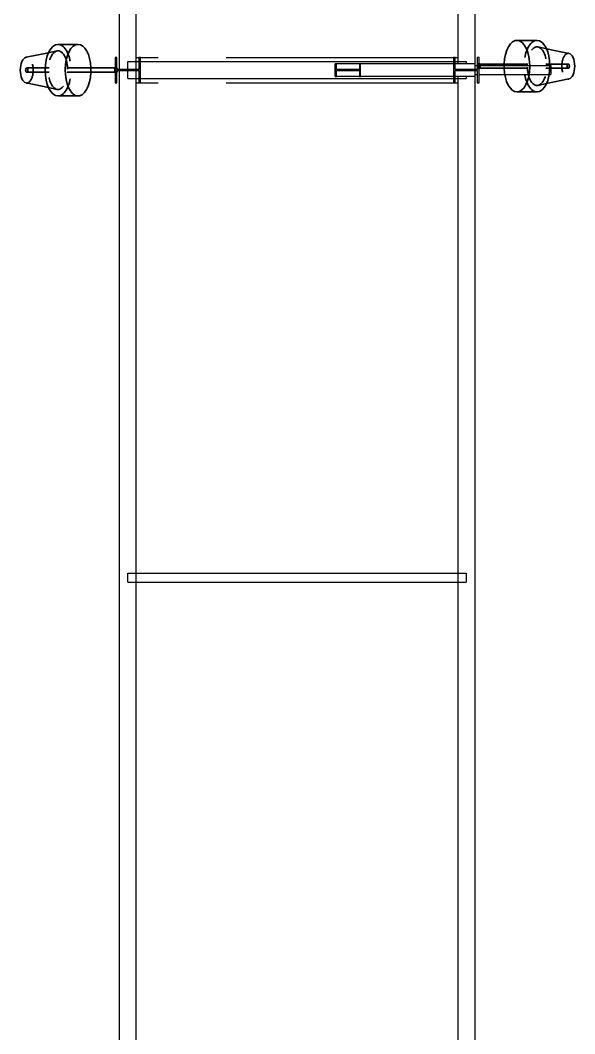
# Model space of a CAD drawing. Header units: inches. Extents: x 517790 to 538444, y 301815 to 302461.
# Drawn here: x 517884.94 to 517888.03, y 302337.69 to 302343.34 of the extents above; entities that cross this region are included whole.
import ezdxf

# ---------------------------------------------------------------- set-up
doc = ezdxf.new("R2010")
doc.units = ezdxf.units.IN
doc.header["$MEASUREMENT"] = 0
doc.linetypes.add('CABLE ROUTE FOR TOTAL PLANE-EMBED 1_DWG$0$HIDDEN2', pattern=[0.1875, 0.125, -0.0625])
doc.layers.add('CABLE ROUTE FOR TOTAL PLANE-EMBED 1_DWG$0$DwgTemplate', color=7, linetype='Continuous')

msp = doc.modelspace()

# ---------------------------------------------------------------- linework, layer by layer
at = {"layer": 'CABLE ROUTE FOR TOTAL PLANE-EMBED 1_DWG$0$DwgTemplate', "color": 253, "linetype": 'Continuous', "lineweight": 25}
for p, q in [((517885.4909, 302294.9102), (517885.4909, 302348.8016)), ((517885.5853, 302294.9056), (517885.5853, 302348.8016)), ((517887.3789, 302348.6944), (517887.3789, 302343.1012)), ((517887.4733, 302348.6944), (517887.4733, 302343.1012)), ((517885.4673, 302343.1366), (517885.4673, 302342.995)), ((517885.4767, 302343.1366), (517885.4673, 302343.1366)), ((517885.4767, 302343.0691), (517885.4767, 302343.1366)), ((517885.5381, 302343.113), (517887.3553, 302343.113)), ((517885.5381, 302343.0186), (517885.5381, 302343.113)), ((517885.5853, 302343.1366), (517885.5995, 302343.1366)), ((517885.6089, 302343.1366), (517885.5995, 302343.1366)), ((517885.5995, 302343.1366), (517885.5995, 302343.0691)), ((517885.6089, 302343.1366), (517885.708, 302343.1366)), ((517885.6089, 302342.995), (517885.6089, 302343.1366)), ((517886.0856, 302343.1366), (517887.3553, 302343.1366)), ((517887.3553, 302343.1366), (517887.3553, 302342.995)), ((517887.3647, 302343.1366), (517887.3553, 302343.1366)), ((517887.3647, 302343.1366), (517887.3789, 302343.1366)), ((517887.3647, 302343.0691), (517887.3647, 302343.1366)), ((517887.3647, 302343.113), (517887.4261, 302343.113)), ((517887.4261, 302343.113), (517887.4261, 302343.1012)), ((517887.4875, 302343.1366), (517887.4875, 302343.0691)), ((517887.4969, 302343.1366), (517887.4875, 302343.1366)), ((517887.4969, 302342.995), (517887.4969, 302343.1366)), ((517885.5995, 302343.0691), (517885.4767, 302343.0691)), ((517885.4767, 302342.995), (517885.4767, 302343.0625)), ((517885.4767, 302343.0625), (517885.5995, 302343.0625)), ((517885.5995, 302343.0625), (517885.5995, 302342.995)), ((517887.4733, 302343.1012), (517886.6945, 302343.1012)), ((517886.6945, 302343.0304), (517886.6945, 302343.1012)), ((517886.7011, 302343.1012), (517886.6945, 302343.1012)), ((517886.6945, 302343.1012), (517886.6945, 302343.0304)), ((517886.7011, 302343.0681), (517886.7011, 302343.1012)), ((517886.8295, 302343.0681), (517886.7011, 302343.0681)), ((517886.7011, 302343.0304), (517886.7011, 302343.0634)), ((517886.7011, 302343.0634), (517886.8295, 302343.0634)), ((517886.8295, 302343.1012), (517886.8295, 302343.0681)), ((517886.8361, 302343.1012), (517886.8295, 302343.1012)), ((517886.8295, 302343.0634), (517886.8295, 302343.0304)), ((517886.8361, 302343.0304), (517886.8361, 302343.1012)), ((517887.4875, 302343.0691), (517887.3647, 302343.0691)), ((517887.3647, 302342.995), (517887.3647, 302343.0625)), ((517887.3647, 302343.0625), (517887.4875, 302343.0625)), ((517887.4733, 302343.1012), (517887.4733, 302343.0304)), ((517887.4733, 302343.0908), (517887.4875, 302343.0908)), ((517887.4875, 302343.0625), (517887.4875, 302342.995)), ((517887.4969, 302343.0908), (517887.8981, 302343.0908)), ((517887.8981, 302343.0908), (517887.8981, 302343.0408)), ((517885.4673, 302342.995), (517885.4767, 302342.995)), ((517885.5381, 302343.0186), (517887.3553, 302343.0186)), ((517885.5853, 302342.995), (517885.5995, 302342.995)), ((517885.5995, 302342.995), (517885.6089, 302342.995)), ((517885.6089, 302342.995), (517885.708, 302342.995)), ((517886.0856, 302342.995), (517887.3553, 302342.995)), ((517887.4733, 302343.0304), (517886.6945, 302343.0304)), ((517886.6945, 302343.0304), (517886.7011, 302343.0304)), ((517886.8295, 302343.0304), (517886.8361, 302343.0304)), ((517887.3553, 302342.995), (517887.3647, 302342.995)), ((517887.3647, 302343.0186), (517887.4261, 302343.0186)), ((517887.3647, 302342.995), (517887.3789, 302342.995)), ((517887.3789, 302343.0304), (517887.3789, 302337.4372)), ((517887.4261, 302343.0304), (517887.4261, 302343.0186)), ((517887.4733, 302343.0408), (517887.4875, 302343.0408)), ((517887.4733, 302343.0304), (517887.4733, 302337.4372)), ((517887.4875, 302342.995), (517887.4969, 302342.995)), ((517887.4969, 302343.0408), (517887.8981, 302343.0408)), ((517885.5381, 302340.2088), (517885.5381, 302340.2588)), ((517885.5381, 302340.2588), (517887.4261, 302340.2588)), ((517887.4261, 302340.2588), (517887.4261, 302340.2088)), ((517885.5381, 302340.2088), (517887.4261, 302340.2088))]:
    msp.add_line(p, q, dxfattribs=at)
at = {"layer": 'CABLE ROUTE FOR TOTAL PLANE-EMBED 1_DWG$0$DwgTemplate', "color": 253, "linetype": 'Continuous', "lineweight": 35}
for p, q in [((517887.8204, 302343.2315), (517887.7083, 302343.2315)), ((517884.9701, 302343.137), (517885.0954, 302343.1629)), ((517885.1483, 302343.2093), (517885.2604, 302343.2093)), ((517887.9986, 302343.1592), (517887.8733, 302343.1851)), ((517885.2604, 302343.0774), (517885.4673, 302343.0774)), ((517885.2604, 302343.0534), (517885.4673, 302343.0534)), ((517887.7083, 302343.0996), (517887.4965, 302343.0996)), ((517887.7083, 302343.0756), (517887.4965, 302343.0756)), ((517884.9701, 302342.9939), (517885.0954, 302342.9679)), ((517887.9986, 302343.0161), (517887.8733, 302342.9901)), ((517887.8204, 302342.9437), (517887.7083, 302342.9437)), ((517885.1483, 302342.9216), (517885.2604, 302342.9216))]:
    msp.add_line(p, q, dxfattribs=at)
at = {"layer": 'CABLE ROUTE FOR TOTAL PLANE-EMBED 1_DWG$0$DwgTemplate', "color": 253, "linetype": 'CABLE ROUTE FOR TOTAL PLANE-EMBED 1_DWG$0$HIDDEN2', "lineweight": 35}
for p, q in [((517885.0954, 302343.1629), (517885.1427, 302343.1728)), ((517887.8733, 302343.1851), (517887.826, 302343.1949)), ((517884.9739, 302343.0774), (517885.2604, 302343.0774)), ((517884.9739, 302343.0534), (517885.2604, 302343.0534)), ((517885.4673, 302343.0774), (517885.4722, 302343.0774)), ((517885.4673, 302343.0534), (517885.4722, 302343.0534)), ((517887.9948, 302343.0996), (517887.7083, 302343.0996)), ((517887.9948, 302343.0756), (517887.7083, 302343.0756)), ((517887.8733, 302342.9901), (517887.826, 302342.9803)), ((517885.0954, 302342.9679), (517885.1427, 302342.9581))]:
    msp.add_line(p, q, dxfattribs=at)
at = {"layer": 'CABLE ROUTE FOR TOTAL PLANE-EMBED 1_DWG$0$DwgTemplate', "color": 253, "linetype": 'Continuous', "lineweight": 35}
for centre, major_axis, start_param, end_param in [((517887.7083, 302343.0876), (0, 0.1439), 3.141593, 7.770552), ((517887.8204, 302343.0876), (0, 0.1439), 3.141593, 6.283185), ((517885.1483, 302343.0654), (0, -0.1439), 3.141593, 6.283185), ((517885.2604, 302343.0654), (0, -0.1439), 3.141593, 7.770552), ((517885.2604, 302343.0654), (0, 0.1439), 4.795819, 6.283185), ((517887.9948, 302343.0876), (0, 0.0719), 3.244874, 6.179904), ((517884.9739, 302343.0654), (0, -0.0719), 3.244874, 6.179904), ((517885.4722, 302343.0654), (0, 0.015), 0.715341, 2.426252), ((517885.4722, 302343.0654), (0, 0.015), 0.715341, 2.426252), ((517885.4722, 302343.0654), (0, 0.012), 0.961138, 2.180455), ((517885.4722, 302343.0654), (0, 0.015), 4.95857, 5.634715), ((517885.4722, 302343.0654), (0, 0.015), 4.95857, 5.634715), ((517885.4722, 302343.0654), (0, -0.012), 1.880344, 2.286), ((517885.4722, 302343.0654), (0, -0.015), 0.64847, 1.372252), ((517885.4722, 302343.0654), (0, -0.012), 0.855593, 1.321674), ((517885.4722, 302343.0654), (0, -0.015), 0.64847, 1.372252), ((517887.7083, 302343.0876), (0, -0.1439), 4.795819, 6.283185)]:
    msp.add_ellipse(centre, major_axis=major_axis, ratio=0.5, start_param=start_param, end_param=end_param, dxfattribs=at)
at = {"layer": 'CABLE ROUTE FOR TOTAL PLANE-EMBED 1_DWG$0$DwgTemplate', "color": 253, "linetype": 'CABLE ROUTE FOR TOTAL PLANE-EMBED 1_DWG$0$HIDDEN2', "lineweight": 35}
for centre, major_axis, start_param, end_param in [((517887.8204, 302343.0876), (0, -0.1439), 3.141593, 6.283185), ((517885.1483, 302343.0654), (0, 0.1439), 3.141593, 6.283185), ((517887.9948, 302343.0876), (0, -0.0719), 3.038311, 6.283185), ((517884.9739, 302343.0654), (0, 0.0719), 3.038311, 6.283185), ((517884.9739, 302343.0654), (0, 0.0719), 0, 0.103282), ((517885.2604, 302343.0654), (0, -0.1439), 1.487366, 1.654226), ((517885.4722, 302343.0654), (0, 0.015), 0, 0.715341), ((517885.4722, 302343.0654), (0, 0.015), 0, 0.715341), ((517885.4722, 302343.0654), (0, 0.012), 0, 0.961138), ((517885.4722, 302343.0654), (0, -0.012), 5.322048, 7.138778), ((517885.4722, 302343.0654), (0, -0.015), 5.567844, 6.931655), ((517885.4722, 302343.0654), (0, -0.015), 5.567844, 6.931655), ((517885.4722, 302343.0654), (0, 0.015), 5.634715, 6.283185), ((517885.4722, 302343.0654), (0, 0.015), 5.634715, 6.283185), ((517885.4722, 302343.0654), (0, 0.012), 5.427593, 6.283185), ((517885.4722, 302343.0654), (0, -0.012), 1.321674, 1.880344), ((517885.4722, 302343.0654), (0, 0.015), 4.513845, 4.95857), ((517885.4722, 302343.0654), (0, 0.015), 4.513845, 4.95857), ((517887.7083, 302343.0876), (0, 0.1439), 1.487366, 1.654226), ((517887.9948, 302343.0876), (0, -0.0719), 0, 0.103282)]:
    msp.add_ellipse(centre, major_axis=major_axis, ratio=0.5, start_param=start_param, end_param=end_param, dxfattribs=at)
for centre, major_axis in [((517885.1483, 302343.0654), (0, 0.1079)), ((517887.8204, 302343.0876), (0, -0.1079)), ((517884.9739, 302343.0654), (0, 0.012)), ((517887.9948, 302343.0876), (0, -0.012))]:
    msp.add_ellipse(centre, major_axis=major_axis, ratio=0.5, dxfattribs=at)
at = {"layer": 'CABLE ROUTE FOR TOTAL PLANE-EMBED 1_DWG$0$DwgTemplate', "color": 253, "linetype": 'Continuous', "lineweight": 35}
for major_axis in [(0, 0.015), (0, 0.015), (0, -0.012)]:
    msp.add_ellipse((517887.4965, 302343.0876), major_axis=major_axis, ratio=0.5, dxfattribs=at)

doc.saveas('drawing.dxf')
